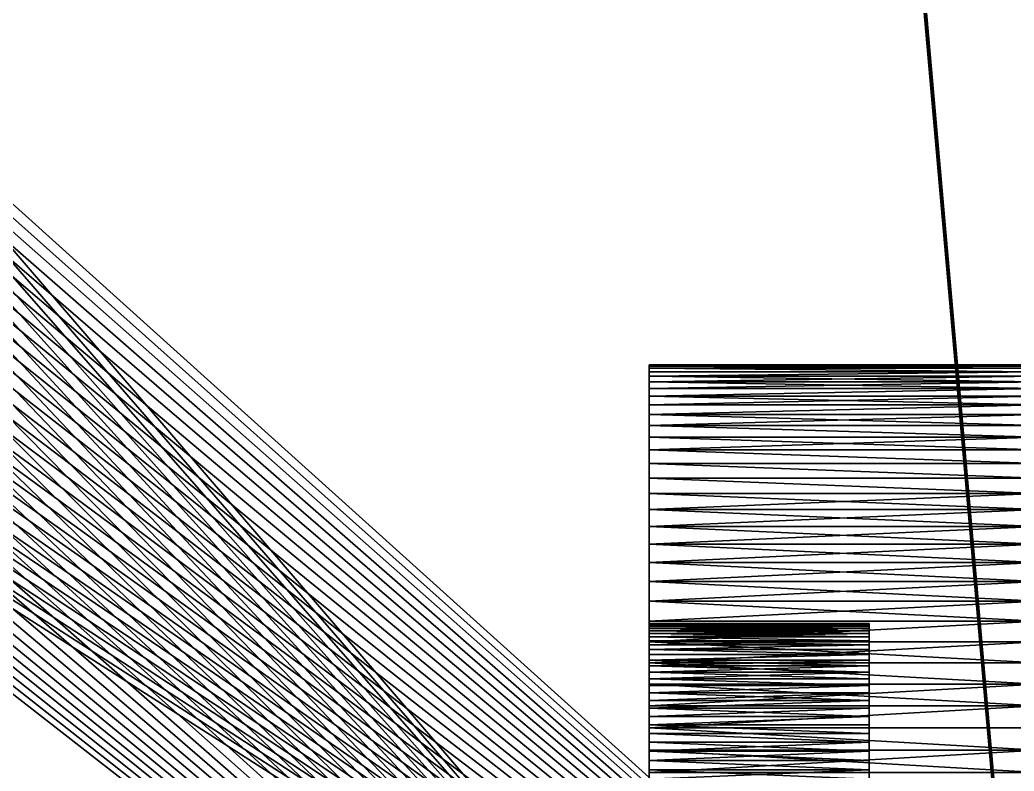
# Model space of a CAD drawing. Header units: millimetres. Extents: x 0 to 520, y -2 to 382.
# Drawn here: x 488.14 to 495.82, y 64.36 to 70.17 of the extents above; entities that cross this region are included whole.
import ezdxf

# ---------------------------------------------------------------- set-up
doc = ezdxf.new("R2010")
doc.units = ezdxf.units.MM

msp = doc.modelspace()

# ---------------------------------------------------------------- linework, layer by layer
at = {"layer": 'BRASS', "color": 52}
for points in [[(509.2, 369.2, 103), (10.8, 369.2, 103), (10.8, 10.8, 103)], [(509.2, 369.2, 103), (10.8, 10.8, 103), (509.2, 10.8, 103)], [(499.5, 359.5, 86), (499.5, 20.5, 86), (484.65, 190, 86)], [(484.65, 190, 86), (499.5, 20.5, 86), (484.6479, 189.9178, 86)], [(484.6418, 189.8357, 86), (484.6479, 189.9178, 86), (499.5, 20.5, 86)], [(484.6316, 189.7541, 86), (484.6418, 189.8357, 86), (499.5, 20.5, 86)], [(484.6173, 189.6731, 86), (484.6316, 189.7541, 86), (499.5, 20.5, 86)], [(484.6173, 70.3269, 86), (484.6173, 189.6731, 86), (499.5, 20.5, 86)], [(484.6316, 70.2459, 86), (484.6173, 70.3269, 86), (499.5, 20.5, 86)], [(484.6418, 70.1643, 86), (484.6316, 70.2459, 86), (499.5, 20.5, 86)], [(484.6479, 70.0822, 86), (484.6418, 70.1643, 86), (499.5, 20.5, 86)], [(484.65, 70, 86), (484.6479, 70.0822, 86), (499.5, 20.5, 86)], [(484.6479, 69.9178, 86), (484.65, 70, 86), (499.5, 20.5, 86)], [(484.6418, 69.8357, 86), (484.6479, 69.9178, 86), (499.5, 20.5, 86)], [(484.6316, 69.7541, 86), (484.6418, 69.8357, 86), (499.5, 20.5, 86)], [(484.6173, 69.6731, 86), (484.6316, 69.7541, 86), (499.5, 20.5, 86)], [(484.599, 69.5929, 86), (484.6173, 69.6731, 86), (499.5, 20.5, 86)], [(484.5767, 69.5137, 86), (484.599, 69.5929, 86), (499.5, 20.5, 86)], [(484.5505, 69.4357, 86), (484.5767, 69.5137, 86), (499.5, 20.5, 86)], [(484.5204, 69.3591, 86), (484.5505, 69.4357, 86), (499.5, 20.5, 86)], [(484.4866, 69.2841, 86), (484.5204, 69.3591, 86), (499.5, 20.5, 86)], [(484.4491, 69.2109, 86), (484.4866, 69.2841, 86), (499.5, 20.5, 86)], [(484.4079, 69.1396, 86), (484.4491, 69.2109, 86), (499.5, 20.5, 86)], [(484.3633, 69.0705, 86), (484.4079, 69.1396, 86), (499.5, 20.5, 86)], [(484.3153, 69.0037, 86), (484.3633, 69.0705, 86), (499.5, 20.5, 86)], [(336.599, 36.5929, 86), (481.6847, 69.0037, 86), (499.5, 20.5, 86)], [(499.5, 20.5, 86), (481.6847, 69.0037, 86), (481.736, 68.9394, 86)], [(484.264, 68.9394, 86), (484.3153, 69.0037, 86), (499.5, 20.5, 86)], [(499.5, 20.5, 86), (481.736, 68.9394, 86), (481.7905, 68.8777, 86)], [(484.2095, 68.8777, 86), (484.264, 68.9394, 86), (499.5, 20.5, 86)], [(499.5, 20.5, 86), (481.7905, 68.8777, 86), (481.8479, 68.8188, 86)], [(481.8479, 68.8188, 86), (481.9082, 68.7629, 86), (499.5, 20.5, 86)], [(484.0918, 68.7629, 86), (484.1521, 68.8188, 86), (499.5, 20.5, 86)], [(484.1521, 68.8188, 86), (484.2095, 68.8777, 86), (499.5, 20.5, 86)], [(481.9082, 68.7629, 86), (481.9712, 68.71, 86), (499.5, 20.5, 86)], [(484.0288, 68.71, 86), (484.0918, 68.7629, 86), (499.5, 20.5, 86)], [(481.9712, 68.71, 86), (482.0368, 68.6603, 86), (499.5, 20.5, 86)], [(483.9632, 68.6603, 86), (484.0288, 68.71, 86), (499.5, 20.5, 86)], [(482.0368, 68.6603, 86), (482.1048, 68.614, 86), (499.5, 20.5, 86)], [(482.1048, 68.614, 86), (482.175, 68.5711, 86), (499.5, 20.5, 86)], [(483.825, 68.5711, 86), (483.8952, 68.614, 86), (499.5, 20.5, 86)], [(483.8952, 68.614, 86), (483.9632, 68.6603, 86), (499.5, 20.5, 86)], [(482.175, 68.5711, 86), (482.2473, 68.5317, 86), (499.5, 20.5, 86)], [(482.2473, 68.5317, 86), (482.3214, 68.496, 86), (499.5, 20.5, 86)], [(483.6786, 68.496, 86), (483.7527, 68.5317, 86), (499.5, 20.5, 86)], [(483.7527, 68.5317, 86), (483.825, 68.5711, 86), (499.5, 20.5, 86)], [(482.3214, 68.496, 86), (482.3972, 68.4641, 86), (499.5, 20.5, 86)], [(482.3972, 68.4641, 86), (482.4745, 68.4359, 86), (499.5, 20.5, 86)], [(482.4745, 68.4359, 86), (482.5531, 68.4117, 86), (499.5, 20.5, 86)], [(483.4469, 68.4117, 86), (483.5255, 68.4359, 86), (499.5, 20.5, 86)], [(483.5255, 68.4359, 86), (483.6028, 68.4641, 86), (499.5, 20.5, 86)], [(483.6028, 68.4641, 86), (483.6786, 68.496, 86), (499.5, 20.5, 86)], [(482.5531, 68.4117, 86), (482.6328, 68.3914, 86), (499.5, 20.5, 86)], [(482.6328, 68.3914, 86), (482.7135, 68.3751, 86), (499.5, 20.5, 86)], [(482.7135, 68.3751, 86), (482.7948, 68.3628, 86), (499.5, 20.5, 86)], [(482.7948, 68.3628, 86), (482.8767, 68.3546, 86), (499.5, 20.5, 86)], [(482.8767, 68.3546, 86), (482.9589, 68.3505, 86), (499.5, 20.5, 86)], [(483.0411, 68.3505, 86), (483.1233, 68.3546, 86), (499.5, 20.5, 86)], [(483.1233, 68.3546, 86), (483.2052, 68.3628, 86), (499.5, 20.5, 86)], [(483.2052, 68.3628, 86), (483.2865, 68.3751, 86), (499.5, 20.5, 86)], [(483.2865, 68.3751, 86), (483.3672, 68.3914, 86), (499.5, 20.5, 86)], [(483.3672, 68.3914, 86), (483.4469, 68.4117, 86), (499.5, 20.5, 86)], [(482.9589, 68.3505, 86), (483.0411, 68.3505, 86), (499.5, 20.5, 86)]]:
    msp.add_3dface(points, dxfattribs=at)
at = {"layer": 'STEEL', "color": 8}
for points in [[(486.7493, 70.0561, 86), (500, 82, 86), (486.7437, 70.1681, 86)], [(497, 82, 83), (486.7493, 70.0561, 83), (486.7437, 70.1681, 83)], [(486.7493, 69.9439, 86), (500, 82, 86), (486.7493, 70.0561, 86)], [(486.7493, 69.9439, 86), (500, 58, 86), (500, 82, 86)], [(497, 82, 83), (486.7493, 69.9439, 83), (486.7493, 70.0561, 83)], [(497, 82, 83), (497, 58, 83), (486.7493, 69.9439, 83)], [(486.7437, 69.8319, 86), (500, 58, 86), (486.7493, 69.9439, 86)], [(486.7493, 69.9439, 83), (497, 58, 83), (486.7437, 69.8319, 83)], [(486.7325, 69.7202, 86), (500, 58, 86), (486.7437, 69.8319, 86)], [(486.7437, 69.8319, 83), (497, 58, 83), (486.7325, 69.7202, 83)], [(486.7158, 69.6093, 86), (500, 58, 86), (486.7325, 69.7202, 86)], [(486.7325, 69.7202, 83), (497, 58, 83), (486.7158, 69.6093, 83)], [(486.6936, 69.4993, 86), (500, 58, 86), (486.7158, 69.6093, 86)], [(486.7158, 69.6093, 83), (497, 58, 83), (486.6936, 69.4993, 83)], [(486.6659, 69.3906, 86), (500, 58, 86), (486.6936, 69.4993, 86)], [(486.6936, 69.4993, 83), (497, 58, 83), (486.6659, 69.3906, 83)], [(486.6328, 69.2834, 86), (500, 58, 86), (486.6659, 69.3906, 86)], [(486.6659, 69.3906, 83), (497, 58, 83), (486.6328, 69.2834, 83)], [(486.5945, 69.178, 86), (500, 58, 86), (486.6328, 69.2834, 86)], [(486.6328, 69.2834, 83), (497, 58, 83), (486.5945, 69.178, 83)], [(486.5509, 69.0746, 86), (500, 58, 86), (486.5945, 69.178, 86)], [(486.5945, 69.178, 83), (497, 58, 83), (486.5509, 69.0746, 83)], [(486.5022, 68.9735, 86), (500, 58, 86), (486.5509, 69.0746, 86)], [(486.5509, 69.0746, 83), (497, 58, 83), (486.5022, 68.9735, 83)], [(486.4486, 68.875, 86), (500, 58, 86), (486.5022, 68.9735, 86)], [(486.5022, 68.9735, 83), (497, 58, 83), (486.4486, 68.875, 83)], [(486.3901, 68.7793, 86), (500, 58, 86), (486.4486, 68.875, 86)], [(486.4486, 68.875, 83), (497, 58, 83), (486.3901, 68.7793, 83)], [(486.3269, 68.6866, 86), (500, 58, 86), (486.3901, 68.7793, 86)], [(486.3901, 68.7793, 83), (497, 58, 83), (486.3269, 68.6866, 83)], [(486.2591, 68.5971, 86), (500, 58, 86), (486.3269, 68.6866, 86)], [(497, 58, 83), (486.2591, 68.5971, 83), (486.3269, 68.6866, 83)], [(486.187, 68.5112, 86), (500, 58, 86), (486.2591, 68.5971, 86)], [(497, 58, 83), (486.187, 68.5112, 83), (486.2591, 68.5971, 83)], [(486.1107, 68.429, 86), (500, 58, 86), (486.187, 68.5112, 86)], [(497, 58, 83), (486.1107, 68.429, 83), (486.187, 68.5112, 83)], [(486.0304, 68.3506, 86), (500, 58, 86), (486.1107, 68.429, 86)], [(497, 58, 83), (486.0304, 68.3506, 83), (486.1107, 68.429, 83)], [(485.9463, 68.2764, 86), (500, 58, 86), (486.0304, 68.3506, 86)], [(497, 58, 83), (485.9463, 68.2764, 83), (486.0304, 68.3506, 83)], [(485.7675, 68.141, 86), (500, 58, 86), (485.8586, 68.2065, 86)], [(497, 58, 83), (485.7675, 68.141, 83), (485.8586, 68.2065, 83)], [(485.8586, 68.2065, 86), (500, 58, 86), (485.9463, 68.2764, 86)], [(497, 58, 83), (485.8586, 68.2065, 83), (485.9463, 68.2764, 83)], [(485.6732, 68.0801, 86), (500, 58, 86), (485.7675, 68.141, 86)], [(497, 58, 83), (485.6732, 68.0801, 83), (485.7675, 68.141, 83)], [(485.5761, 68.024, 86), (500, 58, 86), (485.6732, 68.0801, 86)], [(497, 58, 83), (485.5761, 68.024, 83), (485.6732, 68.0801, 83)], [(485.374, 67.9267, 86), (500, 58, 86), (485.4762, 67.9728, 86)], [(497, 58, 83), (485.374, 67.9267, 83), (485.4762, 67.9728, 83)], [(485.4762, 67.9728, 86), (500, 58, 86), (485.5761, 68.024, 86)], [(497, 58, 83), (485.4762, 67.9728, 83), (485.5761, 68.024, 83)], [(485.2695, 67.8857, 86), (500, 58, 86), (485.374, 67.9267, 86)], [(497, 58, 83), (485.2695, 67.8857, 83), (485.374, 67.9267, 83)], [(484.9458, 67.7946, 86), (500, 58, 86), (485.0552, 67.8196, 86)], [(497, 58, 83), (484.9458, 67.7946, 83), (485.0552, 67.8196, 83)], [(485.0552, 67.8196, 86), (500, 58, 86), (485.1632, 67.85, 86)], [(497, 58, 83), (485.0552, 67.8196, 83), (485.1632, 67.85, 83)], [(485.1632, 67.85, 86), (500, 58, 86), (485.2695, 67.8857, 86)], [(497, 58, 83), (485.1632, 67.85, 83), (485.2695, 67.8857, 83)], [(472, 58, 86), (500, 58, 86), (484.724, 67.7612, 86)], [(497, 58, 83), (472, 58, 83), (484.5, 67.75, 83)], [(497, 58, 83), (484.5, 67.75, 83), (484.6122, 67.7528, 83)], [(497, 58, 83), (484.6122, 67.7528, 83), (484.724, 67.7612, 83)], [(484.724, 67.7612, 86), (500, 58, 86), (484.8353, 67.7751, 86)], [(497, 58, 83), (484.724, 67.7612, 83), (484.8353, 67.7751, 83)], [(484.8353, 67.7751, 86), (500, 58, 86), (484.9458, 67.7946, 86)], [(497, 58, 83), (484.8353, 67.7751, 83), (484.9458, 67.7946, 83)], [(493, 67.4902, 72.2616), (496, 67.4902, 72.2616), (496, 67.4989, 72.0873)], [(493, 67.4989, 72.0873), (493, 67.4902, 72.2616), (496, 67.4989, 72.0873)], [(493, 67.4989, 71.9127), (496, 67.4989, 72.0873), (496, 67.4989, 71.9127)], [(493, 67.4989, 71.9127), (496, 67.4989, 71.9127), (496, 67.4902, 71.7384)], [(493, 67.4989, 71.9127), (493, 67.4989, 72.0873), (496, 67.4989, 72.0873)], [(493, 67.4902, 71.7384), (493, 67.4989, 71.9127), (496, 67.4902, 71.7384)], [(493, 67.4989, 71.9127), (493, 67.4902, 71.7384), (493, 65.4958, 71.8879)], [(493, 67.4989, 71.9127), (493, 65.4958, 71.8879), (493, 65.4995, 71.9626)], [(493, 67.4989, 72.0873), (493, 67.4989, 71.9127), (493, 65.4995, 71.9626)], [(493, 67.4989, 72.0873), (493, 65.4995, 71.9626), (493, 65.4995, 72.0374)], [(493, 67.4902, 72.2616), (493, 67.4989, 72.0873), (493, 65.4995, 72.0374)], [(493, 67.4902, 72.2616), (496, 67.4728, 72.4352), (496, 67.4902, 72.2616)], [(493, 67.4902, 72.2616), (493, 67.4728, 72.4352), (496, 67.4728, 72.4352)], [(493, 67.4728, 71.5648), (496, 67.4902, 71.7384), (496, 67.4728, 71.5648)], [(493, 67.4728, 71.5648), (493, 67.4902, 71.7384), (496, 67.4902, 71.7384)], [(493, 67.4902, 71.7384), (493, 67.4728, 71.5648), (493, 65.4884, 71.8135)], [(493, 67.4902, 71.7384), (493, 65.4884, 71.8135), (493, 65.4958, 71.8879)], [(493, 67.4902, 72.2616), (493, 65.4995, 72.0374), (493, 65.4958, 72.1121)], [(493, 67.4728, 72.4352), (493, 67.4902, 72.2616), (493, 65.4958, 72.1121)], [(493, 67.4728, 72.4352), (496, 67.4468, 72.6078), (496, 67.4728, 72.4352)], [(493, 67.4728, 72.4352), (493, 67.4468, 72.6078), (496, 67.4468, 72.6078)], [(493, 67.4728, 71.5648), (496, 67.4728, 71.5648), (496, 67.4468, 71.3922)], [(493, 67.4468, 71.3922), (493, 67.4728, 71.5648), (496, 67.4468, 71.3922)], [(493, 67.4728, 71.5648), (493, 65.4772, 71.7395), (493, 65.4884, 71.8135)], [(493, 67.4728, 71.5648), (493, 67.4468, 71.3922), (493, 65.4772, 71.7395)], [(493, 67.4728, 72.4352), (493, 65.4958, 72.1121), (493, 65.4884, 72.1865)], [(493, 67.4468, 72.6078), (493, 67.4728, 72.4352), (493, 65.4884, 72.1865)], [(493, 67.4122, 72.7788), (496, 67.4122, 72.7788), (496, 67.4468, 72.6078)], [(493, 67.4468, 72.6078), (493, 67.4122, 72.7788), (496, 67.4468, 72.6078)], [(493, 67.4122, 71.2212), (493, 67.4468, 71.3922), (496, 67.4468, 71.3922)], [(493, 67.4122, 71.2212), (496, 67.4468, 71.3922), (496, 67.4122, 71.2212)], [(493, 67.4468, 71.3922), (493, 65.4624, 71.6662), (493, 65.4772, 71.7395)], [(493, 67.4468, 71.3922), (493, 67.4122, 71.2212), (493, 65.4624, 71.6662)], [(493, 67.4468, 72.6078), (493, 65.4772, 72.2605), (493, 65.4624, 72.3338)], [(493, 67.4468, 72.6078), (493, 65.4884, 72.1865), (493, 65.4772, 72.2605)], [(493, 67.4122, 72.7788), (493, 67.4468, 72.6078), (493, 65.4624, 72.3338)], [(493, 67.4122, 72.7788), (496, 67.3692, 72.9479), (496, 67.4122, 72.7788)], [(493, 67.4122, 72.7788), (493, 67.3692, 72.9479), (496, 67.3692, 72.9479)], [(493, 67.3692, 71.0521), (493, 67.4122, 71.2212), (496, 67.4122, 71.2212)], [(493, 67.3692, 71.0521), (496, 67.4122, 71.2212), (496, 67.3692, 71.0521)], [(493, 67.4122, 71.2212), (493, 65.4439, 71.5937), (493, 65.4624, 71.6662)], [(493, 67.4122, 71.2212), (493, 67.3692, 71.0521), (493, 65.4439, 71.5937)], [(493, 67.3692, 72.9479), (493, 67.4122, 72.7788), (493, 65.4624, 72.3338)], [(493, 67.3692, 72.9479), (496, 67.3177, 73.1147), (496, 67.3692, 72.9479)], [(493, 67.3692, 72.9479), (493, 67.3177, 73.1147), (496, 67.3177, 73.1147)], [(493, 67.3177, 70.8853), (493, 67.3692, 71.0521), (496, 67.3692, 71.0521)], [(493, 67.3177, 70.8853), (496, 67.3692, 71.0521), (496, 67.3177, 70.8853)], [(493, 67.3692, 71.0521), (493, 67.3177, 70.8853), (493, 65.4439, 71.5937)], [(493, 67.3692, 72.9479), (493, 65.4439, 72.4063), (493, 65.4219, 72.4777)], [(493, 67.3692, 72.9479), (493, 65.4624, 72.3338), (493, 65.4439, 72.4063)], [(493, 67.3177, 73.1147), (493, 67.3692, 72.9479), (493, 65.4219, 72.4777)], [(493, 67.2581, 73.2787), (496, 67.2581, 73.2787), (496, 67.3177, 73.1147)], [(493, 67.3177, 73.1147), (493, 67.2581, 73.2787), (496, 67.3177, 73.1147)], [(493, 67.2581, 70.7213), (493, 67.3177, 70.8853), (496, 67.3177, 70.8853)], [(493, 67.2581, 70.7213), (496, 67.3177, 70.8853), (496, 67.2581, 70.7213)], [(493, 67.3177, 70.8853), (493, 67.2581, 70.7213), (493, 65.3963, 71.452)], [(493, 67.3177, 70.8853), (493, 65.4219, 71.5223), (493, 65.4439, 71.5937)], [(493, 67.3177, 70.8853), (493, 65.3963, 71.452), (493, 65.4219, 71.5223)], [(493, 67.2581, 73.2787), (493, 67.3177, 73.1147), (493, 65.4219, 72.4777)], [(493, 67.2581, 73.2787), (496, 67.1903, 73.4395), (496, 67.2581, 73.2787)], [(493, 67.2581, 73.2787), (493, 67.1903, 73.4395), (496, 67.1903, 73.4395)], [(493, 67.1903, 70.5605), (493, 67.2581, 70.7213), (496, 67.2581, 70.7213)], [(493, 67.1903, 70.5605), (496, 67.2581, 70.7213), (496, 67.1903, 70.5605)], [(493, 67.2581, 70.7213), (493, 67.1903, 70.5605), (493, 65.3673, 71.3831)], [(493, 67.2581, 70.7213), (493, 65.3673, 71.3831), (493, 65.3963, 71.452)], [(493, 67.2581, 73.2787), (493, 65.4219, 72.4777), (493, 65.3963, 72.548)], [(493, 67.1903, 73.4395), (493, 67.2581, 73.2787), (493, 65.3963, 72.548)], [(493, 67.1146, 73.5967), (496, 67.1146, 73.5967), (496, 67.1903, 73.4395)], [(493, 67.1903, 73.4395), (493, 67.1146, 73.5967), (496, 67.1903, 73.4395)], [(493, 67.1146, 70.4033), (493, 67.1903, 70.5605), (496, 67.1903, 70.5605)], [(493, 67.1146, 70.4033), (496, 67.1903, 70.5605), (496, 67.1146, 70.4033)], [(493, 67.1903, 70.5605), (493, 65.3348, 71.3157), (493, 65.3673, 71.3831)], [(493, 67.1903, 70.5605), (493, 67.1146, 70.4033), (493, 65.3348, 71.3157)], [(493, 67.1903, 73.4395), (493, 65.3963, 72.548), (493, 65.3673, 72.6169)], [(493, 67.1146, 73.5967), (493, 67.1903, 73.4395), (493, 65.3673, 72.6169)], [(493, 67.1146, 73.5967), (493, 67.0311, 73.75), (496, 67.0311, 73.75)], [(493, 67.1146, 73.5967), (496, 67.0311, 73.75), (496, 67.1146, 73.5967)], [(493, 67.0311, 70.25), (493, 67.1146, 70.4033), (496, 67.1146, 70.4033)], [(493, 67.0311, 70.25), (496, 67.1146, 70.4033), (496, 67.0311, 70.25)], [(493, 67.1146, 70.4033), (493, 65.299, 71.25), (493, 65.3348, 71.3157)], [(493, 67.1146, 70.4033), (493, 67.0311, 70.25), (493, 65.299, 71.25)], [(493, 67.1146, 73.5967), (493, 65.3673, 72.6169), (493, 65.3348, 72.6843)], [(493, 67.0311, 73.75), (493, 67.1146, 73.5967), (493, 65.3348, 72.6843)], [(493, 67.0311, 73.75), (493, 66.9401, 73.8989), (496, 66.9401, 73.8989)], [(493, 67.0311, 73.75), (496, 66.9401, 73.8989), (496, 67.0311, 73.75)], [(493, 67.0311, 70.25), (496, 67.0311, 70.25), (496, 66.9401, 70.1011)], [(493, 66.9401, 70.1011), (493, 67.0311, 70.25), (496, 66.9401, 70.1011)], [(493, 67.0311, 70.25), (493, 66.9401, 70.1011), (493, 65.26, 71.1862)], [(493, 67.0311, 70.25), (493, 65.26, 71.1862), (493, 65.299, 71.25)], [(493, 67.0311, 73.75), (493, 65.299, 72.75), (493, 65.26, 72.8138)], [(493, 67.0311, 73.75), (493, 65.3348, 72.6843), (493, 65.299, 72.75)], [(493, 66.9401, 73.8989), (493, 67.0311, 73.75), (493, 65.26, 72.8138)], [(493, 66.9401, 73.8989), (493, 66.8418, 74.0431), (496, 66.8418, 74.0431)], [(493, 66.9401, 73.8989), (496, 66.8418, 74.0431), (496, 66.9401, 73.8989)], [(493, 66.8418, 69.9569), (493, 66.9401, 70.1011), (496, 66.9401, 70.1011)], [(493, 66.8418, 69.9569), (496, 66.9401, 70.1011), (496, 66.8418, 69.9569)], [(493, 66.9401, 70.1011), (493, 66.8418, 69.9569), (493, 65.2179, 71.1244)], [(493, 66.9401, 70.1011), (493, 65.2179, 71.1244), (493, 65.26, 71.1862)], [(493, 66.8418, 74.0431), (493, 66.9401, 73.8989), (493, 65.26, 72.8138)], [(493, 66.8418, 74.0431), (493, 66.7364, 74.1822), (496, 66.7364, 74.1822)], [(493, 66.8418, 74.0431), (496, 66.7364, 74.1822), (496, 66.8418, 74.0431)], [(493, 66.8418, 69.9569), (496, 66.8418, 69.9569), (496, 66.7364, 69.8178)], [(493, 66.7364, 69.8178), (493, 66.8418, 69.9569), (496, 66.7364, 69.8178)], [(493, 66.8418, 69.9569), (493, 66.7364, 69.8178), (493, 65.1727, 71.0648)], [(493, 66.8418, 69.9569), (493, 65.1727, 71.0648), (493, 65.2179, 71.1244)], [(493, 66.8418, 74.0431), (493, 65.2179, 72.8756), (493, 65.1727, 72.9352)], [(493, 66.8418, 74.0431), (493, 65.26, 72.8138), (493, 65.2179, 72.8756)], [(493, 66.7364, 74.1822), (493, 66.8418, 74.0431), (493, 65.1727, 72.9352)], [(493, 66.7364, 74.1822), (493, 66.6242, 74.3159), (496, 66.6242, 74.3159)], [(493, 66.7364, 74.1822), (496, 66.6242, 74.3159), (496, 66.7364, 74.1822)], [(493, 66.7364, 69.8178), (496, 66.7364, 69.8178), (496, 66.6242, 69.6841)], [(493, 66.6242, 69.6841), (493, 66.7364, 69.8178), (496, 66.6242, 69.6841)], [(493, 66.7364, 69.8178), (493, 66.6242, 69.6841), (493, 65.1247, 71.0075)], [(493, 66.7364, 69.8178), (493, 65.1247, 71.0075), (493, 65.1727, 71.0648)], [(493, 66.6242, 74.3159), (493, 66.7364, 74.1822), (493, 65.1727, 72.9352)], [(493, 66.6242, 74.3159), (493, 66.5055, 74.4438), (496, 66.5055, 74.4438)], [(493, 66.6242, 74.3159), (496, 66.5055, 74.4438), (496, 66.6242, 74.3159)], [(493, 66.6242, 69.6841), (496, 66.6242, 69.6841), (496, 66.5055, 69.5562)], [(493, 66.5055, 69.5562), (493, 66.6242, 69.6841), (496, 66.5055, 69.5562)], [(493, 66.6242, 69.6841), (493, 66.5055, 69.5562), (493, 65.0738, 70.9526)], [(493, 66.6242, 69.6841), (493, 65.0738, 70.9526), (493, 65.1247, 71.0075)], [(493, 66.6242, 74.3159), (493, 65.1727, 72.9352), (493, 65.1247, 72.9925)], [(493, 66.5055, 74.4438), (493, 66.6242, 74.3159), (493, 65.1247, 72.9925)], [(493, 66.5055, 74.4438), (493, 66.3806, 74.5657), (496, 66.3806, 74.5657)], [(493, 66.5055, 74.4438), (496, 66.3806, 74.5657), (496, 66.5055, 74.4438)], [(493, 66.3806, 69.4343), (493, 66.5055, 69.5562), (496, 66.5055, 69.5562)], [(493, 66.3806, 69.4343), (496, 66.5055, 69.5562), (496, 66.3806, 69.4343)], [(493, 66.5055, 69.5562), (493, 65.0203, 70.9004), (493, 65.0738, 70.9526)], [(493, 66.5055, 69.5562), (493, 66.3806, 69.4343), (493, 65.0203, 70.9004)], [(493, 66.5055, 74.4438), (493, 65.0738, 73.0474), (493, 65.0203, 73.0996)], [(493, 66.5055, 74.4438), (493, 65.1247, 72.9925), (493, 65.0738, 73.0474)], [(493, 66.5055, 74.4438), (493, 65.0203, 73.0996), (493, 66.3806, 74.5657)], [(493, 66.3806, 74.5657), (493, 66.2498, 74.6812), (496, 66.2498, 74.6812)], [(493, 66.3806, 74.5657), (496, 66.2498, 74.6812), (496, 66.3806, 74.5657)], [(493, 66.2498, 69.3188), (493, 66.3806, 69.4343), (496, 66.3806, 69.4343)], [(493, 66.2498, 69.3188), (496, 66.3806, 69.4343), (496, 66.2498, 69.3188)], [(493, 65.0203, 70.9004), (493, 66.3806, 69.4343), (493, 66.2498, 69.3188)], [(493, 66.3806, 74.5657), (493, 65.0203, 73.0996), (493, 64.9642, 73.1491)], [(493, 66.3806, 74.5657), (493, 64.9642, 73.1491), (493, 66.2498, 74.6812)], [(493, 66.2498, 74.6812), (493, 66.1133, 74.79), (496, 66.1133, 74.79)], [(493, 66.2498, 74.6812), (496, 66.1133, 74.79), (496, 66.2498, 74.6812)], [(493, 66.1133, 69.21), (493, 66.2498, 69.3188), (496, 66.2498, 69.3188)], [(493, 66.1133, 69.21), (496, 66.2498, 69.3188), (496, 66.1133, 69.21)], [(493, 64.9057, 70.8043), (493, 66.2498, 69.3188), (493, 66.1133, 69.21)], [(493, 64.9642, 70.8509), (493, 66.2498, 69.3188), (493, 64.9057, 70.8043)], [(493, 65.0203, 70.9004), (493, 66.2498, 69.3188), (493, 64.9642, 70.8509)], [(493, 66.2498, 74.6812), (493, 64.9642, 73.1491), (493, 66.1133, 74.79)], [(493, 66.1133, 74.79), (493, 65.9716, 74.8918), (496, 65.9716, 74.8918)], [(493, 66.1133, 74.79), (496, 65.9716, 74.8918), (496, 66.1133, 74.79)], [(493, 65.9716, 69.1082), (493, 66.1133, 69.21), (496, 66.1133, 69.21)], [(493, 65.9716, 69.1082), (496, 66.1133, 69.21), (496, 65.9716, 69.1082)], [(493, 64.9057, 70.8043), (493, 66.1133, 69.21), (493, 65.9716, 69.1082)], [(493, 66.1133, 74.79), (493, 64.9642, 73.1491), (493, 64.9057, 73.1957)], [(493, 66.1133, 74.79), (493, 64.9057, 73.1957), (493, 65.9716, 74.8918)], [(493, 65.9716, 74.8918), (493, 65.825, 74.9865), (496, 65.825, 74.9865)], [(493, 65.9716, 74.8918), (496, 65.825, 74.9865), (496, 65.9716, 74.8918)], [(493, 65.825, 69.0135), (493, 65.9716, 69.1082), (496, 65.9716, 69.1082)], [(493, 65.825, 69.0135), (496, 65.9716, 69.1082), (496, 65.825, 69.0135)], [(493, 64.845, 70.7606), (493, 65.9716, 69.1082), (493, 65.825, 69.0135)], [(493, 64.9057, 70.8043), (493, 65.9716, 69.1082), (493, 64.845, 70.7606)], [(493, 65.9716, 74.8918), (493, 64.7822, 73.2799), (493, 65.825, 74.9865)], [(493, 65.9716, 74.8918), (493, 64.845, 73.2394), (493, 64.7822, 73.2799)], [(493, 65.9716, 74.8918), (493, 64.9057, 73.1957), (493, 64.845, 73.2394)], [(493, 65.825, 74.9865), (493, 65.6739, 75.0738), (496, 65.6739, 75.0738)], [(493, 65.825, 74.9865), (496, 65.6739, 75.0738), (496, 65.825, 74.9865)], [(493, 65.6739, 68.9262), (493, 65.825, 69.0135), (496, 65.825, 69.0135)], [(493, 65.6739, 68.9262), (496, 65.825, 69.0135), (496, 65.6739, 68.9262)], [(493, 64.7822, 70.7201), (493, 65.825, 69.0135), (493, 65.6739, 68.9262)], [(493, 64.845, 70.7606), (493, 65.825, 69.0135), (493, 64.7822, 70.7201)], [(493, 65.825, 74.9865), (493, 64.7174, 73.3173), (493, 65.6739, 75.0738)], [(493, 65.825, 74.9865), (493, 64.7822, 73.2799), (493, 64.7174, 73.3173)], [(493, 65.6739, 75.0738), (496, 65.5186, 75.1534), (496, 65.6739, 75.0738)], [(493, 65.6739, 75.0738), (493, 65.5186, 75.1534), (496, 65.5186, 75.1534)], [(493, 65.5186, 68.8466), (493, 65.6739, 68.9262), (496, 65.6739, 68.9262)], [(493, 65.5186, 68.8466), (496, 65.6739, 68.9262), (496, 65.5186, 68.8466)], [(493, 64.6508, 70.6485), (493, 65.6739, 68.9262), (493, 65.5186, 68.8466)], [(493, 64.7174, 70.6827), (493, 65.6739, 68.9262), (493, 64.6508, 70.6485)], [(493, 64.7822, 70.7201), (493, 65.6739, 68.9262), (493, 64.7174, 70.6827)], [(493, 65.6739, 75.0738), (493, 64.7174, 73.3173), (493, 64.6508, 73.3515)], [(493, 65.6739, 75.0738), (493, 64.6508, 73.3515), (493, 65.5186, 75.1534)], [(493, 65.3595, 75.2252), (496, 65.3595, 75.2252), (496, 65.5186, 75.1534)], [(493, 65.5186, 75.1534), (493, 65.3595, 75.2252), (496, 65.5186, 75.1534)], [(493, 65.3595, 68.7748), (493, 65.5186, 68.8466), (496, 65.5186, 68.8466)], [(493, 65.3595, 68.7748), (496, 65.5186, 68.8466), (496, 65.3595, 68.7748)], [(493, 64.6508, 70.6485), (493, 65.5186, 68.8466), (493, 65.3595, 68.7748)], [(493, 65.5186, 75.1534), (493, 64.6508, 73.3515), (493, 64.5827, 73.3822)], [(493, 65.5186, 75.1534), (493, 64.5827, 73.3822), (493, 65.3595, 75.2252)], [(494.7, 65.4958, 72.1121), (493, 65.4995, 72.0374), (494.7, 65.4995, 72.0374)], [(493, 65.4958, 72.1121), (493, 65.4995, 72.0374), (494.7, 65.4958, 72.1121)], [(494.7, 65.4995, 72.0374), (493, 65.4995, 71.9626), (494.7, 65.4995, 71.9626)], [(493, 65.4995, 72.0374), (493, 65.4995, 71.9626), (494.7, 65.4995, 72.0374)], [(494.7, 65.4995, 71.9626), (493, 65.4958, 71.8879), (494.7, 65.4958, 71.8879)], [(493, 65.4995, 71.9626), (493, 65.4958, 71.8879), (494.7, 65.4995, 71.9626)], [(494.7, 65.4884, 72.1865), (493, 65.4958, 72.1121), (494.7, 65.4958, 72.1121)], [(493, 65.4884, 72.1865), (493, 65.4958, 72.1121), (494.7, 65.4884, 72.1865)], [(494.7, 65.4958, 71.8879), (493, 65.4958, 71.8879), (494.7, 65.4884, 71.8135)], [(493, 65.4958, 71.8879), (493, 65.4884, 71.8135), (494.7, 65.4884, 71.8135)], [(494.7, 65.4772, 72.2605), (493, 65.4884, 72.1865), (494.7, 65.4884, 72.1865)], [(493, 65.4772, 72.2605), (493, 65.4884, 72.1865), (494.7, 65.4772, 72.2605)], [(494.7, 65.4884, 71.8135), (493, 65.4884, 71.8135), (494.7, 65.4772, 71.7395)], [(493, 65.4884, 71.8135), (493, 65.4772, 71.7395), (494.7, 65.4772, 71.7395)], [(494.7, 65.4624, 72.3338), (493, 65.4624, 72.3338), (494.7, 65.4772, 72.2605)], [(493, 65.4624, 72.3338), (493, 65.4772, 72.2605), (494.7, 65.4772, 72.2605)], [(493, 65.4772, 71.7395), (493, 65.4624, 71.6662), (494.7, 65.4772, 71.7395)], [(494.7, 65.4772, 71.7395), (493, 65.4624, 71.6662), (494.7, 65.4624, 71.6662)], [(494.7, 65.4439, 72.4063), (493, 65.4624, 72.3338), (494.7, 65.4624, 72.3338)], [(493, 65.4439, 72.4063), (493, 65.4624, 72.3338), (494.7, 65.4439, 72.4063)], [(493, 65.4624, 71.6662), (493, 65.4439, 71.5937), (494.7, 65.4624, 71.6662)], [(494.7, 65.4624, 71.6662), (493, 65.4439, 71.5937), (494.7, 65.4439, 71.5937)], [(494.7, 65.4219, 72.4777), (493, 65.4439, 72.4063), (494.7, 65.4439, 72.4063)], [(493, 65.4219, 72.4777), (493, 65.4439, 72.4063), (494.7, 65.4219, 72.4777)], [(493, 65.4439, 71.5937), (493, 65.4219, 71.5223), (494.7, 65.4439, 71.5937)], [(494.7, 65.4439, 71.5937), (493, 65.4219, 71.5223), (494.7, 65.4219, 71.5223)], [(494.7, 65.4958, 72.1121), (494.7, 65.4995, 72.0374), (494.7, 65.4995, 71.9626)], [(494.7, 65.4219, 72.4777), (494.7, 65.4958, 72.1121), (494.7, 65.4995, 71.9626)], [(494.7, 65.4219, 72.4777), (494.7, 65.4995, 71.9626), (494.7, 65.4958, 71.8879)], [(494.7, 65.4219, 72.4777), (494.7, 65.4884, 72.1865), (494.7, 65.4958, 72.1121)], [(494.7, 65.4219, 72.4777), (494.7, 65.4958, 71.8879), (494.7, 65.4884, 71.8135)], [(494.7, 65.4624, 72.3338), (494.7, 65.4772, 72.2605), (494.7, 65.4884, 72.1865)], [(494.7, 65.4219, 72.4777), (494.7, 65.4624, 72.3338), (494.7, 65.4884, 72.1865)], [(494.7, 65.299, 72.75), (494.7, 65.4219, 72.4777), (494.7, 65.4884, 71.8135)], [(494.7, 65.299, 72.75), (494.7, 65.4884, 71.8135), (494.7, 65.4772, 71.7395)], [(494.7, 65.4772, 71.7395), (494.7, 65.4624, 71.6662), (494.7, 65.4439, 71.5937)], [(494.7, 65.299, 72.75), (494.7, 65.4772, 71.7395), (494.7, 65.4439, 71.5937)], [(494.7, 65.4219, 72.4777), (494.7, 65.4439, 72.4063), (494.7, 65.4624, 72.3338)], [(494.7, 65.4439, 71.5937), (494.7, 65.299, 71.25), (494.7, 65.26, 71.1862)], [(494.7, 65.4439, 71.5937), (494.7, 65.3673, 71.3831), (494.7, 65.299, 71.25)], [(494.7, 65.4439, 71.5937), (494.7, 65.4219, 71.5223), (494.7, 65.3673, 71.3831)], [(494.7, 65.1727, 72.9352), (494.7, 65.299, 72.75), (494.7, 65.4439, 71.5937)], [(494.7, 65.1727, 72.9352), (494.7, 65.4439, 71.5937), (494.7, 65.26, 71.1862)], [(494.7, 65.3963, 72.548), (493, 65.4219, 72.4777), (494.7, 65.4219, 72.4777)], [(493, 65.3963, 72.548), (493, 65.4219, 72.4777), (494.7, 65.3963, 72.548)], [(493, 65.4219, 71.5223), (493, 65.3963, 71.452), (494.7, 65.4219, 71.5223)], [(494.7, 65.4219, 71.5223), (493, 65.3963, 71.452), (494.7, 65.3963, 71.452)], [(494.7, 65.3673, 72.6169), (493, 65.3963, 72.548), (494.7, 65.3963, 72.548)], [(493, 65.3673, 72.6169), (493, 65.3963, 72.548), (494.7, 65.3673, 72.6169)], [(494.7, 65.3963, 71.452), (493, 65.3963, 71.452), (494.7, 65.3673, 71.3831)], [(493, 65.3963, 71.452), (493, 65.3673, 71.3831), (494.7, 65.3673, 71.3831)], [(494.7, 65.3348, 72.6843), (493, 65.3673, 72.6169), (494.7, 65.3673, 72.6169)], [(493, 65.3348, 72.6843), (493, 65.3673, 72.6169), (494.7, 65.3348, 72.6843)], [(493, 65.3673, 71.3831), (493, 65.3348, 71.3157), (494.7, 65.3673, 71.3831)], [(494.7, 65.3673, 71.3831), (493, 65.3348, 71.3157), (494.7, 65.3348, 71.3157)], [(493, 65.3595, 75.2252), (496, 65.1971, 75.2889), (496, 65.3595, 75.2252)], [(493, 65.3595, 75.2252), (493, 65.1971, 75.2889), (496, 65.1971, 75.2889)], [(493, 65.1971, 68.7111), (493, 65.3595, 68.7748), (496, 65.3595, 68.7748)], [(493, 65.1971, 68.7111), (496, 65.3595, 68.7748), (496, 65.1971, 68.7111)], [(493, 64.5827, 70.6178), (493, 65.3595, 68.7748), (493, 65.1971, 68.7111)], [(493, 64.6508, 70.6485), (493, 65.3595, 68.7748), (493, 64.5827, 70.6178)], [(493, 65.3595, 75.2252), (493, 64.5827, 73.3822), (493, 64.513, 73.4095)], [(493, 65.3595, 75.2252), (493, 64.513, 73.4095), (493, 65.1971, 75.2889)], [(494.7, 65.4219, 71.5223), (494.7, 65.3963, 71.452), (494.7, 65.3673, 71.3831)], [(494.7, 65.299, 72.75), (494.7, 65.3963, 72.548), (494.7, 65.4219, 72.4777)], [(494.7, 65.3348, 72.6843), (494.7, 65.3673, 72.6169), (494.7, 65.3963, 72.548)], [(494.7, 65.299, 72.75), (494.7, 65.3348, 72.6843), (494.7, 65.3963, 72.548)], [(494.7, 65.3673, 71.3831), (494.7, 65.3348, 71.3157), (494.7, 65.299, 71.25)], [(494.7, 65.299, 72.75), (493, 65.299, 72.75), (494.7, 65.3348, 72.6843)], [(493, 65.299, 72.75), (493, 65.3348, 72.6843), (494.7, 65.3348, 72.6843)], [(493, 65.3348, 71.3157), (493, 65.299, 71.25), (494.7, 65.3348, 71.3157)], [(494.7, 65.3348, 71.3157), (493, 65.299, 71.25), (494.7, 65.299, 71.25)], [(493, 65.26, 72.8138), (493, 65.299, 72.75), (494.7, 65.26, 72.8138)], [(494.7, 65.26, 72.8138), (493, 65.299, 72.75), (494.7, 65.299, 72.75)], [(494.7, 65.299, 71.25), (493, 65.299, 71.25), (494.7, 65.26, 71.1862)], [(493, 65.299, 71.25), (493, 65.26, 71.1862), (494.7, 65.26, 71.1862)], [(494.7, 65.1727, 72.9352), (494.7, 65.26, 72.8138), (494.7, 65.299, 72.75)], [(494.7, 65.2179, 72.8756), (493, 65.2179, 72.8756), (494.7, 65.26, 72.8138)], [(493, 65.2179, 72.8756), (493, 65.26, 72.8138), (494.7, 65.26, 72.8138)], [(493, 65.26, 71.1862), (493, 65.2179, 71.1244), (494.7, 65.26, 71.1862)], [(494.7, 65.26, 71.1862), (493, 65.2179, 71.1244), (494.7, 65.2179, 71.1244)], [(493, 65.1727, 72.9352), (493, 65.2179, 72.8756), (494.7, 65.1727, 72.9352)], [(494.7, 65.1727, 72.9352), (493, 65.2179, 72.8756), (494.7, 65.2179, 72.8756)], [(493, 65.2179, 71.1244), (493, 65.1727, 71.0648), (494.7, 65.2179, 71.1244)], [(494.7, 65.2179, 71.1244), (493, 65.1727, 71.0648), (494.7, 65.1727, 71.0648)], [(494.7, 65.26, 71.1862), (494.7, 65.2179, 71.1244), (494.7, 65.1727, 71.0648)], [(494.7, 65.26, 71.1862), (494.7, 65.1727, 71.0648), (494.7, 65.1247, 71.0075)], [(494.7, 65.1727, 72.9352), (494.7, 65.2179, 72.8756), (494.7, 65.26, 72.8138)], [(494.7, 65.0738, 73.0474), (494.7, 65.26, 71.1862), (494.7, 65.1247, 71.0075)], [(494.7, 65.0738, 73.0474), (494.7, 65.1727, 72.9352), (494.7, 65.26, 71.1862)], [(493, 65.1971, 75.2889), (496, 65.0316, 75.3445), (496, 65.1971, 75.2889)], [(493, 65.1971, 75.2889), (493, 65.0316, 75.3445), (496, 65.0316, 75.3445)], [(493, 65.1971, 68.7111), (496, 65.1971, 68.7111), (496, 65.0316, 68.6555)], [(493, 65.0316, 68.6555), (493, 65.1971, 68.7111), (496, 65.0316, 68.6555)], [(493, 64.4421, 70.5666), (493, 65.1971, 68.7111), (493, 65.0316, 68.6555)], [(493, 64.513, 70.5905), (493, 65.1971, 68.7111), (493, 64.4421, 70.5666)], [(493, 64.5827, 70.6178), (493, 65.1971, 68.7111), (493, 64.513, 70.5905)], [(493, 65.1971, 75.2889), (493, 64.4421, 73.4334), (493, 65.0316, 75.3445)], [(493, 65.1971, 75.2889), (493, 64.513, 73.4095), (493, 64.4421, 73.4334)], [(493, 65.1247, 72.9925), (493, 65.1727, 72.9352), (494.7, 65.1247, 72.9925)], [(494.7, 65.1247, 72.9925), (493, 65.1727, 72.9352), (494.7, 65.1727, 72.9352)], [(493, 65.1727, 71.0648), (493, 65.1247, 71.0075), (494.7, 65.1727, 71.0648)], [(494.7, 65.1727, 71.0648), (493, 65.1247, 71.0075), (494.7, 65.1247, 71.0075)], [(494.7, 65.0738, 73.0474), (494.7, 65.1247, 72.9925), (494.7, 65.1727, 72.9352)], [(493, 65.0738, 73.0474), (493, 65.1247, 72.9925), (494.7, 65.0738, 73.0474)], [(494.7, 65.0738, 73.0474), (493, 65.1247, 72.9925), (494.7, 65.1247, 72.9925)], [(493, 65.1247, 71.0075), (493, 65.0738, 70.9526), (494.7, 65.1247, 71.0075)], [(494.7, 65.1247, 71.0075), (493, 65.0738, 70.9526), (494.7, 65.0738, 70.9526)], [(493, 65.0203, 73.0996), (493, 65.0738, 73.0474), (494.7, 65.0203, 73.0996)], [(494.7, 65.0203, 73.0996), (493, 65.0738, 73.0474), (494.7, 65.0738, 73.0474)], [(494.7, 65.0738, 70.9526), (493, 65.0738, 70.9526), (494.7, 65.0203, 70.9004)], [(493, 65.0738, 70.9526), (493, 65.0203, 70.9004), (494.7, 65.0203, 70.9004)], [(494.7, 65.1247, 71.0075), (494.7, 65.0738, 70.9526), (494.7, 65.0203, 70.9004)], [(494.7, 65.0738, 73.0474), (494.7, 65.1247, 71.0075), (494.7, 65.0203, 70.9004)], [(494.7, 65.0738, 73.0474), (494.7, 64.9642, 70.8509), (494.7, 64.845, 70.7606)], [(494.7, 65.0738, 73.0474), (494.7, 65.0203, 70.9004), (494.7, 64.9642, 70.8509)], [(494.7, 65.0738, 73.0474), (494.7, 64.845, 70.7606), (494.7, 65.0203, 73.0996)], [(493, 64.8637, 75.3918), (496, 64.8637, 75.3918), (496, 65.0316, 75.3445)], [(493, 65.0316, 75.3445), (493, 64.8637, 75.3918), (496, 65.0316, 75.3445)], [(493, 65.0316, 68.6555), (496, 65.0316, 68.6555), (496, 64.8637, 68.6082)], [(493, 64.8637, 68.6082), (493, 65.0316, 68.6555), (496, 64.8637, 68.6082)], [(493, 64.4421, 70.5666), (493, 65.0316, 68.6555), (493, 64.8637, 68.6082)], [(493, 65.0316, 75.3445), (493, 64.4421, 73.4334), (493, 64.8637, 75.3918)], [(494.7, 64.9642, 73.1491), (493, 64.9642, 73.1491), (494.7, 65.0203, 73.0996)], [(493, 64.9642, 73.1491), (493, 65.0203, 73.0996), (494.7, 65.0203, 73.0996)], [(493, 65.0203, 70.9004), (493, 64.9642, 70.8509), (494.7, 65.0203, 70.9004)], [(494.7, 65.0203, 70.9004), (493, 64.9642, 70.8509), (494.7, 64.9642, 70.8509)], [(494.7, 65.0203, 73.0996), (494.7, 64.9057, 73.1957), (494.7, 64.9642, 73.1491)], [(494.7, 65.0203, 73.0996), (494.7, 64.7174, 70.6827), (494.7, 64.513, 70.5905)], [(494.7, 65.0203, 73.0996), (494.7, 64.4421, 70.5666), (494.7, 64.513, 73.4095)], [(494.7, 65.0203, 73.0996), (494.7, 64.845, 70.7606), (494.7, 64.7174, 70.6827)], [(494.7, 65.0203, 73.0996), (494.7, 64.513, 70.5905), (494.7, 64.4421, 70.5666)], [(494.7, 65.0203, 73.0996), (494.7, 64.513, 73.4095), (494.7, 64.9057, 73.1957)], [(493, 64.9057, 73.1957), (493, 64.9642, 73.1491), (494.7, 64.9057, 73.1957)], [(494.7, 64.9057, 73.1957), (493, 64.9642, 73.1491), (494.7, 64.9642, 73.1491)], [(493, 64.9642, 70.8509), (493, 64.9057, 70.8043), (494.7, 64.9642, 70.8509)], [(494.7, 64.9642, 70.8509), (493, 64.9057, 70.8043), (494.7, 64.9057, 70.8043)], [(494.7, 64.845, 73.2394), (493, 64.845, 73.2394), (494.7, 64.9057, 73.1957)], [(493, 64.845, 73.2394), (493, 64.9057, 73.1957), (494.7, 64.9057, 73.1957)], [(493, 64.9057, 70.8043), (493, 64.845, 70.7606), (494.7, 64.9057, 70.8043)], [(494.7, 64.9057, 70.8043), (493, 64.845, 70.7606), (494.7, 64.845, 70.7606)], [(494.7, 64.9642, 70.8509), (494.7, 64.9057, 70.8043), (494.7, 64.845, 70.7606)], [(494.7, 64.9057, 73.1957), (494.7, 64.7174, 73.3173), (494.7, 64.7822, 73.2799)], [(494.7, 64.9057, 73.1957), (494.7, 64.7822, 73.2799), (494.7, 64.845, 73.2394)], [(494.7, 64.9057, 73.1957), (494.7, 64.513, 73.4095), (494.7, 64.7174, 73.3173)], [(493, 64.6935, 75.4306), (496, 64.6935, 75.4306), (496, 64.8637, 75.3918)], [(493, 64.8637, 75.3918), (493, 64.6935, 75.4306), (496, 64.8637, 75.3918)], [(493, 64.6935, 68.5694), (496, 64.8637, 68.6082), (496, 64.6935, 68.5694)], [(493, 64.6935, 68.5694), (493, 64.8637, 68.6082), (496, 64.8637, 68.6082)], [(493, 64.3701, 70.5464), (493, 64.8637, 68.6082), (493, 64.6935, 68.5694)], [(493, 64.4421, 70.5666), (493, 64.8637, 68.6082), (493, 64.3701, 70.5464)], [(493, 64.8637, 75.3918), (493, 64.3701, 73.4536), (493, 64.2972, 73.4703)], [(493, 64.8637, 75.3918), (493, 64.4421, 73.4334), (493, 64.3701, 73.4536)], [(493, 64.8637, 75.3918), (493, 64.2972, 73.4703), (493, 64.6935, 75.4306)], [(493, 64.7822, 73.2799), (493, 64.845, 73.2394), (494.7, 64.7822, 73.2799)], [(494.7, 64.7822, 73.2799), (493, 64.845, 73.2394), (494.7, 64.845, 73.2394)], [(493, 64.845, 70.7606), (493, 64.7822, 70.7201), (494.7, 64.845, 70.7606)], [(494.7, 64.845, 70.7606), (493, 64.7822, 70.7201), (494.7, 64.7822, 70.7201)], [(494.7, 64.845, 70.7606), (494.7, 64.7822, 70.7201), (494.7, 64.7174, 70.6827)], [(494.7, 64.7174, 73.3173), (493, 64.7174, 73.3173), (494.7, 64.7822, 73.2799)], [(493, 64.7174, 73.3173), (493, 64.7822, 73.2799), (494.7, 64.7822, 73.2799)], [(493, 64.7822, 70.7201), (493, 64.7174, 70.6827), (494.7, 64.7822, 70.7201)], [(494.7, 64.7822, 70.7201), (493, 64.7174, 70.6827), (494.7, 64.7174, 70.6827)], [(494.7, 64.6508, 73.3515), (493, 64.7174, 73.3173), (494.7, 64.7174, 73.3173)], [(493, 64.6508, 73.3515), (493, 64.7174, 73.3173), (494.7, 64.6508, 73.3515)], [(494.7, 64.7174, 70.6827), (493, 64.7174, 70.6827), (494.7, 64.6508, 70.6485)], [(493, 64.7174, 70.6827), (493, 64.6508, 70.6485), (494.7, 64.6508, 70.6485)], [(493, 64.6935, 75.4306), (496, 64.5216, 75.4609), (496, 64.6935, 75.4306)], [(493, 64.6935, 75.4306), (493, 64.5216, 75.4609), (496, 64.5216, 75.4609)], [(493, 64.6935, 68.5694), (496, 64.6935, 68.5694), (496, 64.5216, 68.5391)], [(493, 64.5216, 68.5391), (493, 64.6935, 68.5694), (496, 64.5216, 68.5391)], [(493, 64.2972, 70.5297), (493, 64.6935, 68.5694), (493, 64.5216, 68.5391)], [(493, 64.3701, 70.5464), (493, 64.6935, 68.5694), (493, 64.2972, 70.5297)], [(493, 64.6935, 75.4306), (493, 64.2972, 73.4703), (493, 64.2236, 73.4832)], [(493, 64.6935, 75.4306), (493, 64.2236, 73.4832), (493, 64.5216, 75.4609)], [(494.7, 64.7174, 70.6827), (494.7, 64.6508, 70.6485), (494.7, 64.513, 70.5905)], [(494.7, 64.7174, 73.3173), (494.7, 64.513, 73.4095), (494.7, 64.5827, 73.3822)], [(494.7, 64.7174, 73.3173), (494.7, 64.5827, 73.3822), (494.7, 64.6508, 73.3515)], [(494.7, 64.5827, 73.3822), (493, 64.6508, 73.3515), (494.7, 64.6508, 73.3515)], [(493, 64.5827, 73.3822), (493, 64.6508, 73.3515), (494.7, 64.5827, 73.3822)], [(494.7, 64.6508, 70.6485), (493, 64.6508, 70.6485), (494.7, 64.5827, 70.6178)], [(493, 64.6508, 70.6485), (493, 64.5827, 70.6178), (494.7, 64.5827, 70.6178)], [(494.7, 64.6508, 70.6485), (494.7, 64.5827, 70.6178), (494.7, 64.513, 70.5905)], [(494.7, 64.513, 73.4095), (493, 64.5827, 73.3822), (494.7, 64.5827, 73.3822)], [(493, 64.513, 73.4095), (493, 64.5827, 73.3822), (494.7, 64.513, 73.4095)], [(493, 64.5827, 70.6178), (493, 64.513, 70.5905), (494.7, 64.5827, 70.6178)], [(494.7, 64.5827, 70.6178), (493, 64.513, 70.5905), (494.7, 64.513, 70.5905)], [(493, 64.3485, 75.4826), (496, 64.3485, 75.4826), (496, 64.5216, 75.4609)], [(493, 64.5216, 75.4609), (493, 64.3485, 75.4826), (496, 64.5216, 75.4609)], [(493, 64.5216, 68.5391), (496, 64.5216, 68.5391), (496, 64.3485, 68.5174)], [(493, 64.3485, 68.5174), (493, 64.5216, 68.5391), (496, 64.3485, 68.5174)], [(493, 64.2236, 70.5168), (493, 64.5216, 68.5391), (493, 64.3485, 68.5174)], [(493, 64.2972, 70.5297), (493, 64.5216, 68.5391), (493, 64.2236, 70.5168)], [(493, 64.5216, 75.4609), (493, 64.2236, 73.4832), (493, 64.1494, 73.4925)], [(493, 64.5216, 75.4609), (493, 64.1494, 73.4925), (493, 64.3485, 75.4826)], [(494.7, 64.4421, 73.4334), (493, 64.513, 73.4095), (494.7, 64.513, 73.4095)], [(493, 64.4421, 73.4334), (493, 64.513, 73.4095), (494.7, 64.4421, 73.4334)], [(493, 64.513, 70.5905), (493, 64.4421, 70.5666), (494.7, 64.513, 70.5905)], [(494.7, 64.513, 70.5905), (493, 64.4421, 70.5666), (494.7, 64.4421, 70.5666)], [(494.7, 64.3701, 73.4536), (493, 64.4421, 73.4334), (494.7, 64.4421, 73.4334)], [(493, 64.3701, 73.4536), (493, 64.4421, 73.4334), (494.7, 64.3701, 73.4536)], [(494.7, 64.4421, 70.5666), (493, 64.4421, 70.5666), (494.7, 64.3701, 70.5464)], [(493, 64.4421, 70.5666), (493, 64.3701, 70.5464), (494.7, 64.3701, 70.5464)], [(494.7, 64.513, 73.4095), (494.7, 64.3701, 73.4536), (494.7, 64.4421, 73.4334)], [(494.7, 64.513, 73.4095), (494.7, 64.0748, 70.5019), (494.7, 64.3701, 73.4536)], [(494.7, 64.513, 73.4095), (494.7, 64.4421, 70.5666), (494.7, 64.3701, 70.5464)], [(494.7, 64.513, 73.4095), (494.7, 64.3701, 70.5464), (494.7, 64.2972, 70.5297)], [(494.7, 64.513, 73.4095), (494.7, 64.2972, 70.5297), (494.7, 64.2236, 70.5168)], [(494.7, 64.513, 73.4095), (494.7, 64.2236, 70.5168), (494.7, 64.1494, 70.5075)], [(494.7, 64.513, 73.4095), (494.7, 64.1494, 70.5075), (494.7, 64.0748, 70.5019)], [(494.7, 64.2972, 73.4703), (493, 64.3701, 73.4536), (494.7, 64.3701, 73.4536)], [(493, 64.2972, 73.4703), (493, 64.3701, 73.4536), (494.7, 64.2972, 73.4703)], [(494.7, 64.3701, 70.5464), (493, 64.2972, 70.5297), (494.7, 64.2972, 70.5297)], [(493, 64.3701, 70.5464), (493, 64.2972, 70.5297), (494.7, 64.3701, 70.5464)], [(494.7, 64.3701, 73.4536), (494.7, 64.2236, 73.4832), (494.7, 64.2972, 73.4703)], [(494.7, 64.3701, 73.4536), (494.7, 64, 70.5), (494.7, 64.2236, 73.4832)], [(494.7, 64.3701, 73.4536), (494.7, 64.0748, 70.5019), (494.7, 64, 70.5)]]:
    msp.add_3dface(points, dxfattribs=at)

doc.saveas('drawing.dxf')
